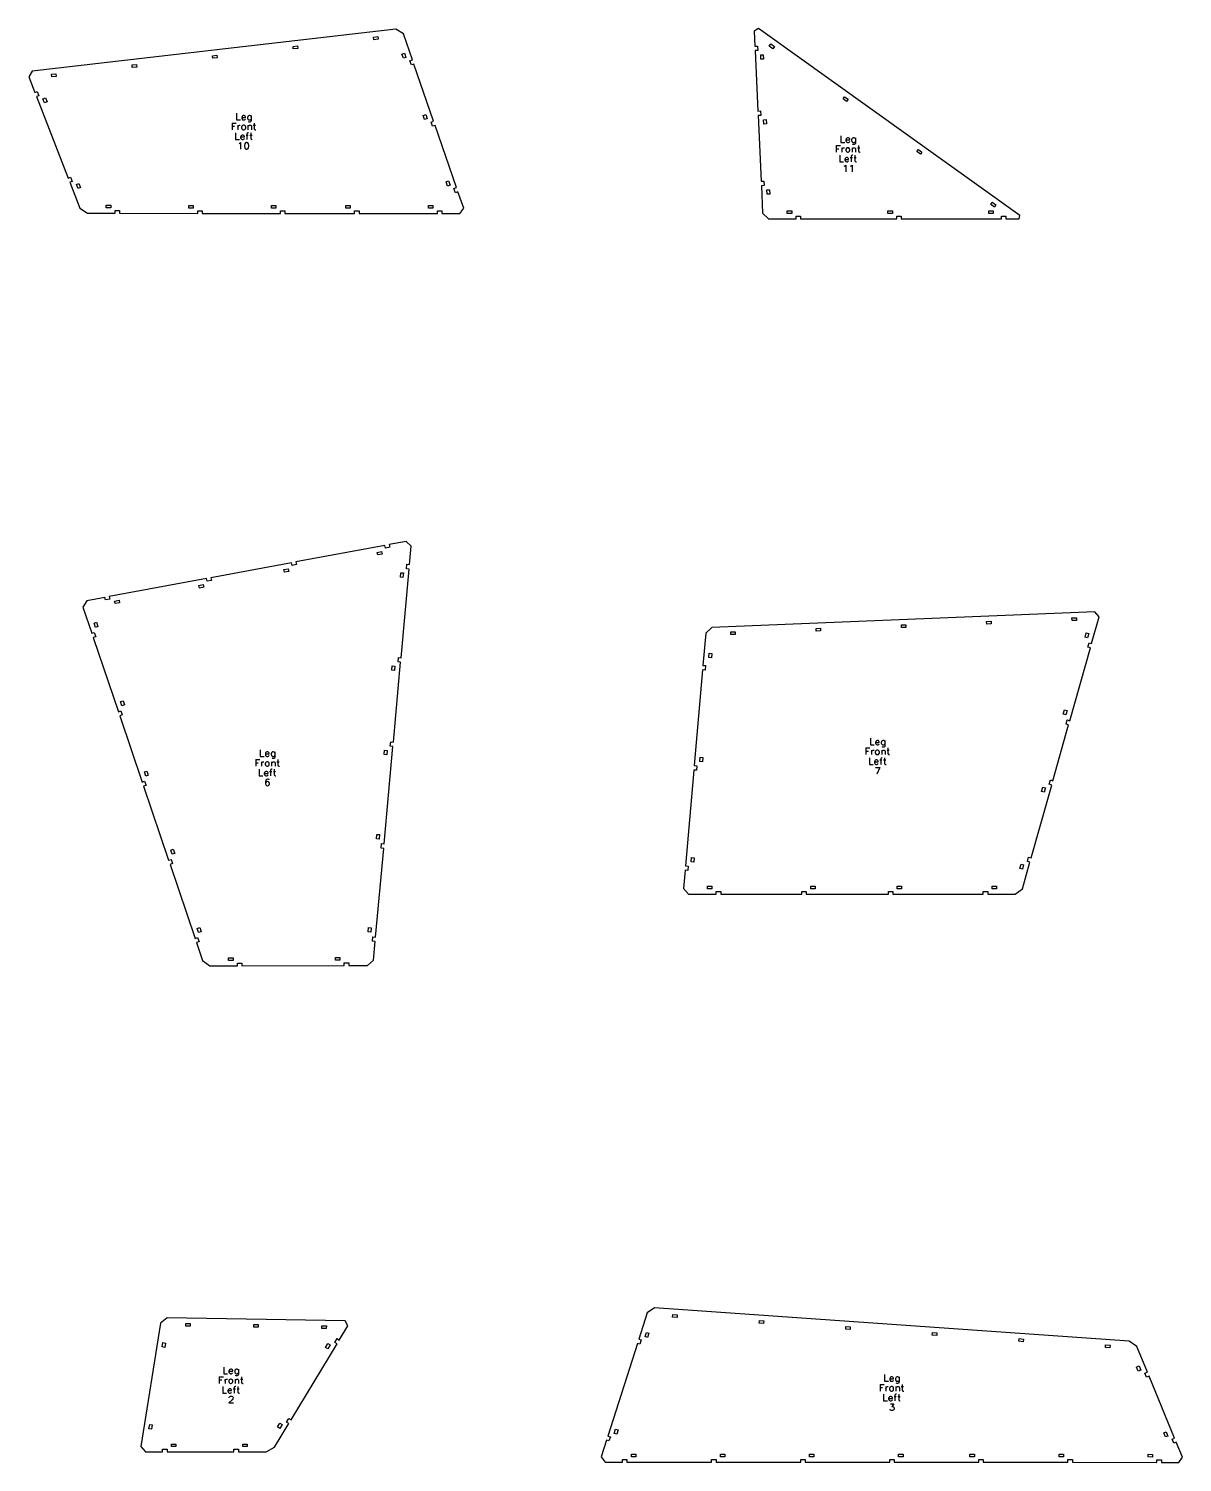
# Model space of a CAD drawing. Header units: metres. Extents: x 97 to 11124, y 152 to 1930.
# Drawn here: x 4511 to 5811, y 269 to 1886 of the extents above; entities that cross this region are included whole.
import ezdxf

# ---------------------------------------------------------------- set-up
doc = ezdxf.new("R2010")
doc.units = ezdxf.units.M
doc.layers.add('leg_front_left_cuts', color=1, linetype='Continuous')
doc.layers.add('leg_front_left_marks', color=2, linetype='Continuous')

msp = doc.modelspace()

# ---------------------------------------------------------------- linework, layer by layer
at = {"layer": 'leg_front_left_cuts'}
for points in [[(4577.2, 1677.5), (4608.4, 1677.5), (4608.4, 1680.5), (4613.4, 1680.5), (4613.4, 1677.5), (4701.5, 1677.4), (4701.5, 1680.4), (4706.5, 1680.4), (4706.5, 1677.4), (4794.6, 1677.3), (4794.6, 1680.3), (4799.6, 1680.3), (4799.6, 1677.3), (4878.3, 1677.2), (4878.3, 1680.2), (4883.3, 1680.2), (4883.3, 1677.2), (4971.6, 1677.1), (4971.6, 1680.1), (4976.6, 1680.1), (4976.6, 1677.1), (4997, 1677.1), (5001.3, 1683.1), (4994.8, 1701.7), (4992, 1700.7), (4990.3, 1705.4), (4993.2, 1706.4), (4969, 1776.6), (4966.1, 1775.6), (4964.5, 1780.3), (4967.3, 1781.3), (4945.1, 1845.7), (4942.3, 1844.8), (4940.6, 1849.5), (4943.5, 1850.5), (4933.3, 1879.9), (4924.9, 1885.2), (4514.9, 1837.8), (4510.9, 1831.2), (4517.7, 1813.7), (4520.5, 1814.8), (4522.4, 1810.1), (4519.6, 1809), (4555.4, 1717.1), (4558.2, 1718.2), (4560.1, 1713.5), (4557.3, 1712.4), (4568.6, 1683.4)], [(4904.6, 1876.8), (4904.9, 1873.8), (4900, 1873.2), (4899.6, 1876.2)], [(5344.9, 1671.2), (5376, 1671.2), (5376, 1674.2), (5381, 1674.2), (5381, 1671.2), (5489.5, 1671.2), (5489.5, 1674.2), (5494.5, 1674.2), (5494.5, 1671.2), (5607.3, 1671.2), (5607.3, 1674.2), (5612.3, 1674.2), (5612.3, 1671.2), (5627.2, 1671.2), (5628.3, 1674.9), (5333.6, 1885.7), (5328.7, 1883), (5329.5, 1865.8), (5332.5, 1866), (5332.7, 1861), (5329.7, 1860.9), (5332.9, 1792.7), (5335.9, 1792.9), (5336.1, 1787.9), (5333.1, 1787.8), (5336.5, 1713.6), (5339.5, 1713.8), (5339.8, 1708.8), (5336.8, 1708.6), (5338.2, 1677.5)], [(4813.8, 1866.3), (4814.2, 1863.3), (4809.2, 1862.8), (4808.9, 1865.7)], [(5351.4, 1865.6), (5349.6, 1863.1), (5345.5, 1866), (5347.3, 1868.5)], [(4632.3, 1845.3), (4632.7, 1842.4), (4627.7, 1841.8), (4627.4, 1844.8)], [(4723.1, 1855.8), (4723.4, 1852.8), (4718.5, 1852.3), (4718.1, 1855.2)], [(4936.2, 1853.2), (4933.3, 1852.3), (4931.7, 1857), (4934.5, 1858)], [(5336, 1856.1), (5338.9, 1856.3), (5339.2, 1851.3), (5336.2, 1851.1)], [(4541.6, 1834.8), (4541.9, 1831.9), (4537, 1831.3), (4536.6, 1834.3)], [(4527, 1806.5), (4529.8, 1807.6), (4531.6, 1803), (4528.8, 1801.9)], [(5434.6, 1806), (5432.9, 1803.6), (5428.8, 1806.5), (5430.5, 1808.9)], [(4960, 1784.1), (4957.2, 1783.1), (4955.6, 1787.8), (4958.4, 1788.8)], [(5339.3, 1783), (5342.3, 1783.2), (5342.6, 1778.2), (5339.6, 1778)], [(5517.8, 1746.5), (5516.1, 1744.1), (5512, 1747), (5513.8, 1749.4)], [(4985.9, 1709.2), (4983, 1708.2), (4981.4, 1712.9), (4984.2, 1713.9)], [(4564.7, 1710), (4567.5, 1711.1), (4569.3, 1706.4), (4566.5, 1705.3)], [(5343, 1703.9), (5346, 1704), (5346.2, 1699.1), (5343.2, 1698.9)], [(4598.4, 1683.5), (4598.4, 1686.5), (4603.4, 1686.5), (4603.4, 1683.5)], [(4691.5, 1683.4), (4691.5, 1686.4), (4696.5, 1686.4), (4696.5, 1683.4)], [(4784.6, 1683.3), (4784.6, 1686.3), (4789.6, 1686.3), (4789.6, 1683.3)], [(4868.3, 1683.2), (4868.3, 1686.2), (4873.3, 1686.2), (4873.3, 1683.2)], [(4961.6, 1683.1), (4961.6, 1686.1), (4966.6, 1686.1), (4966.6, 1683.1)], [(5601.1, 1687), (5599.4, 1684.5), (5595.3, 1687.4), (5597, 1689.9)], [(5366, 1677.2), (5366, 1680.2), (5371, 1680.2), (5371, 1677.2)], [(5479.5, 1677.2), (5479.5, 1680.2), (5484.5, 1680.2), (5484.5, 1677.2)], [(5593, 1677.2), (5593, 1680.2), (5598, 1680.2), (5598, 1677.2)], [(4715.2, 829), (4746.3, 829), (4746.3, 832), (4751.3, 832), (4751.3, 829), (4866.6, 829.1), (4866.6, 832.1), (4871.6, 832.1), (4871.6, 829.1), (4892.7, 829.1), (4899.6, 835.4), (4901.5, 856.3), (4898.5, 856.6), (4899, 861.6), (4902, 861.3), (4911.1, 961.3), (4908.1, 961.6), (4908.5, 966.6), (4911.5, 966.3), (4921.5, 1076.2), (4918.5, 1076.5), (4919, 1081.5), (4922, 1081.2), (4930.2, 1171.3), (4927.2, 1171.6), (4927.6, 1176.6), (4930.6, 1176.3), (4939.7, 1276.3), (4936.7, 1276.6), (4937.2, 1281.6), (4940.2, 1281.3), (4942.1, 1302.1), (4936.4, 1307.3), (4917.4, 1303.8), (4917.9, 1300.8), (4913, 1299.9), (4912.4, 1302.9), (4812.2, 1284.3), (4812.7, 1281.3), (4807.8, 1280.4), (4807.3, 1283.3), (4716.4, 1266.5), (4716.9, 1263.5), (4712, 1262.6), (4711.5, 1265.6), (4601.8, 1245.2), (4602.4, 1242.3), (4597.5, 1241.4), (4596.9, 1244.3), (4576.3, 1240.5), (4572.1, 1233.3), (4582.1, 1203.8), (4584.9, 1204.8), (4586.5, 1200), (4583.7, 1199.1), (4612, 1115.4), (4614.8, 1116.4), (4616.4, 1111.7), (4613.6, 1110.7), (4638.8, 1036.1), (4641.6, 1037.1), (4643.2, 1032.3), (4640.4, 1031.4), (4668.6, 947.9), (4671.4, 948.9), (4673, 944.1), (4670.2, 943.2), (4698.4, 859.7), (4701.3, 860.7), (4702.9, 855.9), (4700, 855), (4706.8, 835)], [(4908.6, 1296), (4909.2, 1293.1), (4904.3, 1292.2), (4903.7, 1295.1)], [(4803.4, 1276.5), (4804, 1273.6), (4799.1, 1272.7), (4798.5, 1275.6)], [(4932.8, 1266.9), (4929.9, 1267.2), (4930.3, 1272.1), (4933.3, 1271.9)], [(4707.7, 1258.8), (4708.2, 1255.8), (4703.3, 1254.9), (4702.7, 1257.8)], [(4612.8, 1241.1), (4613.3, 1238.2), (4608.4, 1237.3), (4607.8, 1240.2)], [(4584.6, 1215.2), (4587.4, 1216.2), (4589, 1211.4), (4586.2, 1210.5)], [(5254.8, 909.6), (5285.9, 909.6), (5285.9, 912.6), (5290.9, 912.6), (5290.9, 909.6), (5382.4, 909.6), (5382.4, 912.6), (5387.4, 912.6), (5387.4, 909.6), (5479.9, 909.6), (5479.9, 912.6), (5484.9, 912.6), (5484.9, 909.6), (5586.9, 909.6), (5586.9, 912.6), (5591.9, 912.6), (5591.9, 909.6), (5623, 909.6), (5631.1, 915.8), (5639.5, 945.7), (5636.6, 946.6), (5638, 951.4), (5640.9, 950.5), (5664, 1032.7), (5661.1, 1033.6), (5662.5, 1038.4), (5665.4, 1037.6), (5683.1, 1100.5), (5680.2, 1101.3), (5681.6, 1106.1), (5684.5, 1105.3), (5707.6, 1187.5), (5704.7, 1188.3), (5706.1, 1193.1), (5709, 1192.3), (5717.4, 1222.3), (5712.8, 1228.2), (5280.8, 1210.4), (5274, 1203.9), (5270.8, 1167.7), (5273.8, 1167.4), (5273.4, 1162.4), (5270.4, 1162.7), (5261, 1054.6), (5264, 1054.4), (5263.6, 1049.4), (5260.6, 1049.6), (5251.2, 941.6), (5254.2, 941.3), (5253.8, 936.3), (5250.8, 936.6), (5249, 916)], [(5499.6, 1213.4), (5499.7, 1210.4), (5494.7, 1210.2), (5494.6, 1213.2)], [(5595.7, 1217.4), (5595.8, 1214.4), (5590.9, 1214.2), (5590.7, 1217.2)], [(5691.9, 1221.3), (5692, 1218.3), (5687, 1218.1), (5686.9, 1221.1)], [(5307.2, 1205.5), (5307.3, 1202.5), (5302.3, 1202.3), (5302.2, 1205.3)], [(5403.4, 1209.5), (5403.5, 1206.5), (5398.5, 1206.3), (5398.4, 1209.3)], [(5704.5, 1198.8), (5701.7, 1199.6), (5703, 1204.4), (5705.9, 1203.6)], [(5278, 1181.5), (5281, 1181.2), (5280.6, 1176.2), (5277.6, 1176.5)], [(4923.3, 1161.9), (4920.3, 1162.2), (4920.8, 1167.1), (4923.7, 1166.9)], [(4614.4, 1126.8), (4617.3, 1127.8), (4618.9, 1123.1), (4616, 1122.1)], [(5680, 1111.8), (5677.1, 1112.6), (5678.5, 1117.4), (5681.4, 1116.6)], [(4914.6, 1066.8), (4911.7, 1067.1), (4912.1, 1072.1), (4915.1, 1071.8)], [(5267.9, 1064.1), (5270.8, 1063.8), (5270.4, 1058.8), (5267.4, 1059.1)], [(4641.3, 1047.5), (4644.1, 1048.5), (4645.7, 1043.7), (4642.9, 1042.8)], [(5655.5, 1024.7), (5652.6, 1025.6), (5654, 1030.4), (5656.9, 1029.6)], [(4906, 971.8), (4903, 972.1), (4903.5, 977.1), (4906.4, 976.8)], [(4671.1, 959.3), (4673.9, 960.3), (4675.5, 955.5), (4672.7, 954.6)], [(5258, 951), (5261, 950.8), (5260.6, 945.8), (5257.6, 946)], [(5631, 937.7), (5628.1, 938.6), (5629.5, 943.4), (5632.4, 942.6)], [(5275.9, 915.6), (5275.9, 918.6), (5280.9, 918.6), (5280.9, 915.6)], [(5392.4, 915.6), (5392.4, 918.6), (5397.4, 918.6), (5397.4, 915.6)], [(5489.9, 915.6), (5489.9, 918.6), (5494.9, 918.6), (5494.9, 915.6)], [(5596.9, 915.6), (5596.9, 918.6), (5601.9, 918.6), (5601.9, 915.6)], [(4700.9, 871.1), (4703.7, 872.1), (4705.4, 867.3), (4702.5, 866.4)], [(4896.4, 866.8), (4893.5, 867.1), (4893.9, 872.1), (4896.9, 871.8)], [(4736.3, 835), (4736.3, 838), (4741.3, 838), (4741.3, 835)], [(4856.6, 835.1), (4856.6, 838.1), (4861.6, 838.1), (4861.6, 835.1)], [(5160.7, 269.2), (5180.3, 269.2), (5180.3, 272.2), (5185.3, 272.2), (5185.3, 269.2), (5280.7, 269.2), (5280.7, 272.2), (5285.7, 272.1), (5285.7, 269.1), (5381.1, 269.1), (5381.1, 272.1), (5386.1, 272.1), (5386.1, 269.1), (5481.5, 269.1), (5481.5, 272.1), (5486.5, 272.1), (5486.5, 269.1), (5581.9, 269), (5581.9, 272), (5586.9, 272), (5586.9, 269), (5682.3, 269), (5682.3, 272), (5687.3, 272), (5687.3, 269), (5782.7, 268.9), (5782.7, 271.9), (5787.7, 271.9), (5787.7, 268.9), (5807.3, 268.9), (5811.3, 274.8), (5804.3, 291.6), (5801.6, 290.5), (5799.7, 295.1), (5802.4, 296.3), (5773.8, 366), (5771, 364.8), (5769.1, 369.5), (5771.9, 370.6), (5760, 399.4), (5751.3, 405.7), (5216.2, 443.1), (5208, 437.5), (5198.5, 407.8), (5201.3, 406.9), (5199.8, 402.1), (5197, 403), (5163.7, 298.6), (5166.6, 297.7), (5165, 293), (5162.2, 293.9), (5156.2, 275.3)], [(4642.5, 280.6), (4661.9, 280.6), (4661.9, 283.6), (4666.9, 283.6), (4666.9, 280.6), (4742.3, 280.6), (4742.3, 283.6), (4747.3, 283.6), (4747.3, 280.6), (4778.5, 280.6), (4788.1, 286), (4804.2, 312.7), (4801.6, 314.3), (4804.2, 318.5), (4806.8, 317), (4858.5, 402.5), (4855.9, 404.1), (4858.5, 408.4), (4861, 406.8), (4870.8, 422.9), (4867.7, 428.5), (4667, 432), (4659.6, 425.8), (4637.2, 286.9)], [(4693, 425.5), (4693, 422.5), (4688, 422.6), (4688, 425.6)], [(4769.7, 424.2), (4769.7, 421.2), (4764.7, 421.3), (4764.7, 424.3)], [(4846.5, 422.8), (4846.4, 419.8), (4841.4, 419.9), (4841.5, 422.9)], [(5241.9, 435.3), (5241.7, 432.3), (5236.7, 432.6), (5236.9, 435.6)], [(5339.5, 428.5), (5339.2, 425.5), (5334.3, 425.8), (5334.5, 428.8)], [(5437, 421.7), (5436.8, 418.7), (5431.8, 419), (5432, 422)], [(5207.2, 415.5), (5210.1, 414.6), (5208.6, 409.8), (5205.7, 410.7)], [(5534.6, 414.8), (5534.4, 411.9), (5529.4, 412.2), (5529.6, 415.2)], [(5632.2, 408), (5632, 405), (5627, 405.4), (5627.2, 408.4)], [(4662.2, 404), (4665.1, 403.5), (4664.3, 398.6), (4661.4, 399.1)], [(4848.2, 397.1), (4845.6, 398.6), (4848.2, 402.9), (4850.7, 401.4)], [(5729.8, 401.2), (5729.5, 398.2), (5724.6, 398.6), (5724.8, 401.6)], [(5764.4, 373), (5761.6, 371.8), (5759.7, 376.4), (5762.5, 377.6)], [(4647.3, 311.7), (4650.2, 311.2), (4649.4, 306.3), (4646.5, 306.8)], [(4793.9, 307.2), (4791.3, 308.8), (4793.9, 313.1), (4796.5, 311.5)], [(5172.4, 306.3), (5175.3, 305.4), (5173.8, 300.7), (5170.9, 301.6)], [(5795, 298.6), (5792.2, 297.5), (5790.3, 302.1), (5793.1, 303.2)], [(4671.9, 286.6), (4671.9, 289.6), (4676.9, 289.6), (4676.9, 286.6)], [(4752.3, 286.6), (4752.3, 289.6), (4757.3, 289.6), (4757.3, 286.6)], [(5190.3, 275.2), (5190.3, 278.2), (5195.3, 278.2), (5195.3, 275.2)], [(5290.7, 275.1), (5290.7, 278.1), (5295.7, 278.1), (5295.7, 275.1)], [(5391.1, 275.1), (5391.1, 278.1), (5396.1, 278.1), (5396.1, 275.1)], [(5491.5, 275.1), (5491.5, 278.1), (5496.5, 278.1), (5496.5, 275.1)], [(5571.9, 275), (5571.9, 278), (5576.9, 278), (5576.9, 275)], [(5672.3, 275), (5672.3, 278), (5677.3, 278), (5677.3, 275)], [(5772.7, 275), (5772.7, 278), (5777.7, 277.9), (5777.7, 274.9)]]:
    msp.add_lwpolyline(points, close=True, dxfattribs=at)
at = {"layer": 'leg_front_left_marks'}
for p, q in [((4740.2, 1779.2), (4740.2, 1771.7)), ((4740.2, 1779.2), (4744.8, 1779.2)), ((4745.3, 1790.2), (4745.3, 1782.7)), ((4745.3, 1782.7), (4749.6, 1782.7)), ((4751.4, 1786.6), (4751, 1785.5)), ((4751, 1785.5), (4755.3, 1785.5)), ((4751, 1785.5), (4751, 1784.8)), ((4751, 1784.8), (4751.4, 1783.7)), ((4752.1, 1787.3), (4751.4, 1786.6)), ((4751.4, 1783.7), (4752.1, 1783)), ((4752.8, 1787.7), (4752.1, 1787.3)), ((4752.1, 1783), (4752.8, 1782.7)), ((4753.9, 1787.7), (4752.8, 1787.7)), ((4752.8, 1782.7), (4753.9, 1782.7)), ((4754.6, 1787.3), (4753.9, 1787.7)), ((4753.9, 1782.7), (4754.6, 1783)), ((4755, 1786.9), (4754.6, 1787.3)), ((4754.6, 1783), (4755.3, 1783.7)), ((4755.3, 1786.2), (4755, 1786.9)), ((4755.3, 1785.5), (4755.3, 1786.2)), ((4757.8, 1786.6), (4757.5, 1785.5)), ((4757.5, 1785.5), (4757.5, 1784.8)), ((4757.5, 1784.8), (4757.8, 1783.7)), ((4758.5, 1787.3), (4757.8, 1786.6)), ((4757.8, 1783.7), (4758.5, 1783)), ((4759.3, 1787.7), (4758.5, 1787.3)), ((4758.5, 1783), (4759.3, 1782.7)), ((4759.3, 1780.2), (4758.5, 1780.5)), ((4760.3, 1787.7), (4759.3, 1787.7)), ((4759.3, 1782.7), (4760.3, 1782.7)), ((4760.3, 1780.2), (4759.3, 1780.2)), ((4761, 1787.3), (4760.3, 1787.7)), ((4760.3, 1782.7), (4761, 1783)), ((4761, 1780.5), (4760.3, 1780.2)), ((4761.8, 1786.6), (4761, 1787.3)), ((4761, 1783), (4761.8, 1783.7)), ((4761.4, 1780.9), (4761, 1780.5)), ((4761.8, 1781.9), (4761.4, 1780.9)), ((4761.8, 1787.7), (4761.8, 1781.9)), ((4765.2, 1779.2), (4765.2, 1773.1)), ((4740.2, 1775.6), (4743, 1775.6)), ((4744.1, 1768.2), (4744.1, 1760.7)), ((4746.6, 1776.7), (4746.6, 1771.7)), ((4746.6, 1774.5), (4746.9, 1775.6)), ((4746.9, 1775.6), (4747.7, 1776.3)), ((4747.7, 1776.3), (4748.4, 1776.7)), ((4748.4, 1776.7), (4749.4, 1776.7)), ((4750.2, 1764.6), (4749.8, 1763.5)), ((4749.8, 1763.5), (4754.1, 1763.5)), ((4749.8, 1763.5), (4749.8, 1762.8)), ((4749.8, 1762.8), (4750.2, 1761.7)), ((4750.9, 1765.3), (4750.2, 1764.6)), ((4751.2, 1775.6), (4750.9, 1774.5)), ((4750.9, 1774.5), (4750.9, 1773.8)), ((4750.9, 1773.8), (4751.2, 1772.7)), ((4751.6, 1765.7), (4750.9, 1765.3)), ((4751.9, 1776.3), (4751.2, 1775.6)), ((4751.2, 1772.7), (4751.9, 1772)), ((4752.7, 1765.7), (4751.6, 1765.7)), ((4752.7, 1776.7), (4751.9, 1776.3)), ((4751.9, 1772), (4752.7, 1771.7)), ((4753.7, 1776.7), (4752.7, 1776.7)), ((4752.7, 1771.7), (4753.7, 1771.7)), ((4753.4, 1765.3), (4752.7, 1765.7)), ((4753.7, 1764.9), (4753.4, 1765.3)), ((4754.4, 1776.3), (4753.7, 1776.7)), ((4753.7, 1771.7), (4754.4, 1772)), ((4754.1, 1764.2), (4753.7, 1764.9)), ((4754.1, 1763.5), (4754.1, 1764.2)), ((4755.2, 1775.6), (4754.4, 1776.3)), ((4754.4, 1772), (4755.2, 1772.7)), ((4755.5, 1774.5), (4755.2, 1775.6)), ((4755.2, 1772.7), (4755.5, 1773.8)), ((4755.5, 1773.8), (4755.5, 1774.5)), ((4755.9, 1765.7), (4758.4, 1765.7)), ((4757.3, 1767.8), (4756.9, 1766.7)), ((4756.9, 1766.7), (4756.9, 1760.7)), ((4758, 1768.2), (4757.3, 1767.8)), ((4758, 1776.7), (4758, 1771.7)), ((4758, 1775.2), (4759.1, 1776.3)), ((4758.7, 1768.2), (4758, 1768.2)), ((4759.1, 1776.3), (4759.8, 1776.7)), ((4759.8, 1776.7), (4760.9, 1776.7)), ((4760.2, 1765.7), (4762.7, 1765.7)), ((4760.9, 1776.7), (4761.6, 1776.3)), ((4761.2, 1768.2), (4761.2, 1762.1)), ((4761.6, 1776.3), (4761.9, 1775.2)), ((4761.9, 1775.2), (4761.9, 1771.7)), ((4764.1, 1776.7), (4766.6, 1776.7)), ((4765.2, 1773.1), (4765.5, 1772)), ((4765.5, 1772), (4766.2, 1771.7)), ((4766.2, 1771.7), (4766.9, 1771.7)), ((5426.4, 1764.9), (5426.4, 1757.4)), ((5433.9, 1762.4), (5433.2, 1762.1)), ((5435, 1762.4), (5433.9, 1762.4)), ((5435.7, 1762.1), (5435, 1762.4)), ((5440.3, 1762.4), (5439.6, 1762.1)), ((5441.4, 1762.4), (5440.3, 1762.4)), ((5442.1, 1762.1), (5441.4, 1762.4)), ((5442.8, 1762.4), (5442.8, 1756.7)), ((4744.1, 1760.7), (4748.4, 1760.7)), ((4748, 1755.7), (4748.7, 1756.1)), ((4748.7, 1756.1), (4749.8, 1757.2)), ((4749.8, 1757.2), (4749.8, 1749.7)), ((4750.2, 1761.7), (4750.9, 1761)), ((4750.9, 1761), (4751.6, 1760.7)), ((4751.6, 1760.7), (4752.7, 1760.7)), ((4752.7, 1760.7), (4753.4, 1761)), ((4753.4, 1761), (4754.1, 1761.7)), ((4754.4, 1755.7), (4754.1, 1753.9)), ((4754.1, 1753.9), (4754.1, 1752.9)), ((4754.1, 1752.9), (4754.4, 1751.1)), ((4755.2, 1756.8), (4754.4, 1755.7)), ((4754.4, 1751.1), (4755.2, 1750)), ((4756.2, 1757.2), (4755.2, 1756.8)), ((4755.2, 1750), (4756.2, 1749.7)), ((4756.9, 1757.2), (4756.2, 1757.2)), ((4756.2, 1749.7), (4756.9, 1749.7)), ((4758, 1756.8), (4756.9, 1757.2)), ((4756.9, 1749.7), (4758, 1750)), ((4758.7, 1755.7), (4758, 1756.8)), ((4758, 1750), (4758.7, 1751.1)), ((4759.1, 1753.9), (4758.7, 1755.7)), ((4758.7, 1751.1), (4759.1, 1752.9)), ((4759.1, 1752.9), (4759.1, 1753.9)), ((4761.2, 1762.1), (4761.6, 1761)), ((4761.6, 1761), (4762.3, 1760.7)), ((4762.3, 1760.7), (4763, 1760.7)), ((5421.2, 1753.9), (5421.2, 1746.4)), ((5421.2, 1753.9), (5425.9, 1753.9)), ((5421.2, 1750.3), (5424.1, 1750.3)), ((5426.4, 1757.4), (5430.7, 1757.4)), ((5427.6, 1751.4), (5427.6, 1746.4)), ((5427.6, 1749.3), (5428, 1750.3)), ((5428, 1750.3), (5428.7, 1751.1)), ((5428.7, 1751.1), (5429.4, 1751.4)), ((5429.4, 1751.4), (5430.5, 1751.4)), ((5432.3, 1750.3), (5431.9, 1749.3)), ((5431.9, 1749.3), (5431.9, 1748.6)), ((5431.9, 1748.6), (5432.3, 1747.5)), ((5432.5, 1761.3), (5432.1, 1760.3)), ((5432.1, 1760.3), (5436.4, 1760.3)), ((5432.1, 1760.3), (5432.1, 1759.6)), ((5432.1, 1759.6), (5432.5, 1758.5)), ((5433, 1751.1), (5432.3, 1750.3)), ((5432.3, 1747.5), (5433, 1746.8)), ((5433.2, 1762.1), (5432.5, 1761.3)), ((5432.5, 1758.5), (5433.2, 1757.8)), ((5433.7, 1751.4), (5433, 1751.1)), ((5433, 1746.8), (5433.7, 1746.4)), ((5433.2, 1757.8), (5433.9, 1757.4)), ((5434.8, 1751.4), (5433.7, 1751.4)), ((5433.7, 1746.4), (5434.8, 1746.4)), ((5433.9, 1757.4), (5435, 1757.4)), ((5435.5, 1751.1), (5434.8, 1751.4)), ((5434.8, 1746.4), (5435.5, 1746.8)), ((5435, 1757.4), (5435.7, 1757.8)), ((5436.2, 1750.3), (5435.5, 1751.1)), ((5435.5, 1746.8), (5436.2, 1747.5)), ((5436, 1761.7), (5435.7, 1762.1)), ((5435.7, 1757.8), (5436.4, 1758.5)), ((5436.4, 1761), (5436, 1761.7)), ((5436.6, 1749.3), (5436.2, 1750.3)), ((5436.2, 1747.5), (5436.6, 1748.6)), ((5436.4, 1760.3), (5436.4, 1761)), ((5436.6, 1748.6), (5436.6, 1749.3)), ((5438.9, 1761.3), (5438.5, 1760.3)), ((5438.5, 1760.3), (5438.5, 1759.6)), ((5438.5, 1759.6), (5438.9, 1758.5)), ((5439.6, 1762.1), (5438.9, 1761.3)), ((5438.9, 1758.5), (5439.6, 1757.8)), ((5439.1, 1751.4), (5439.1, 1746.4)), ((5439.1, 1750), (5440.1, 1751.1)), ((5439.6, 1757.8), (5440.3, 1757.4)), ((5440.3, 1754.9), (5439.6, 1755.3)), ((5440.1, 1751.1), (5440.9, 1751.4)), ((5440.3, 1757.4), (5441.4, 1757.4)), ((5441.4, 1754.9), (5440.3, 1754.9)), ((5440.9, 1751.4), (5441.9, 1751.4)), ((5441.4, 1757.4), (5442.1, 1757.8)), ((5442.1, 1755.3), (5441.4, 1754.9)), ((5441.9, 1751.4), (5442.6, 1751.1)), ((5442.8, 1761.3), (5442.1, 1762.1)), ((5442.1, 1757.8), (5442.8, 1758.5)), ((5442.5, 1755.6), (5442.1, 1755.3)), ((5442.8, 1756.7), (5442.5, 1755.6)), ((5442.6, 1751.1), (5443, 1750)), ((5443, 1750), (5443, 1746.4)), ((5445.1, 1751.4), (5447.6, 1751.4)), ((5446.2, 1753.9), (5446.2, 1747.8)), ((5446.2, 1747.8), (5446.6, 1746.8)), ((5446.6, 1746.8), (5447.3, 1746.4)), ((5447.3, 1746.4), (5448, 1746.4)), ((5425.1, 1742.9), (5425.1, 1735.4)), ((5425.1, 1735.4), (5429.4, 1735.4)), ((5430.1, 1730.5), (5430.9, 1730.8)), ((5431.2, 1739.3), (5430.9, 1738.3)), ((5430.9, 1738.3), (5435.1, 1738.3)), ((5430.9, 1738.3), (5430.9, 1737.6)), ((5430.9, 1737.6), (5431.2, 1736.5)), ((5430.9, 1730.8), (5431.9, 1731.9)), ((5431.9, 1740.1), (5431.2, 1739.3)), ((5431.2, 1736.5), (5431.9, 1735.8)), ((5432.6, 1740.4), (5431.9, 1740.1)), ((5431.9, 1735.8), (5432.6, 1735.4)), ((5431.9, 1731.9), (5431.9, 1724.4)), ((5433.7, 1740.4), (5432.6, 1740.4)), ((5432.6, 1735.4), (5433.7, 1735.4)), ((5434.4, 1740.1), (5433.7, 1740.4)), ((5433.7, 1735.4), (5434.4, 1735.8)), ((5434.8, 1739.7), (5434.4, 1740.1)), ((5434.4, 1735.8), (5435.1, 1736.5)), ((5435.1, 1739), (5434.8, 1739.7)), ((5435.1, 1738.3), (5435.1, 1739)), ((5436.9, 1740.4), (5439.4, 1740.4)), ((5437.3, 1730.5), (5438, 1730.8)), ((5438.4, 1742.6), (5438, 1741.5)), ((5438, 1741.5), (5438, 1735.4)), ((5438, 1730.8), (5439.1, 1731.9)), ((5439.1, 1742.9), (5438.4, 1742.6)), ((5439.8, 1742.9), (5439.1, 1742.9)), ((5439.1, 1731.9), (5439.1, 1724.4)), ((5441.2, 1740.4), (5443.7, 1740.4)), ((5442.3, 1742.9), (5442.3, 1736.8)), ((5442.3, 1736.8), (5442.6, 1735.8)), ((5442.6, 1735.8), (5443.4, 1735.4)), ((5443.4, 1735.4), (5444.1, 1735.4)), ((5459.7, 1085.5), (5459.7, 1078)), ((4772, 1072.5), (4772, 1065)), ((4778, 1068.9), (4777.7, 1067.8)), ((4777.7, 1067.8), (4782, 1067.8)), ((4777.7, 1067.8), (4777.7, 1067.1)), ((4777.7, 1067.1), (4778, 1066.1)), ((4778.7, 1069.6), (4778, 1068.9)), ((4779.5, 1070), (4778.7, 1069.6)), ((4780.5, 1070), (4779.5, 1070)), ((4781.2, 1069.6), (4780.5, 1070)), ((4781.6, 1069.3), (4781.2, 1069.6)), ((4782, 1068.6), (4781.6, 1069.3)), ((4782, 1067.8), (4782, 1068.6)), ((4784.5, 1068.9), (4784.1, 1067.8)), ((4784.1, 1067.8), (4784.1, 1067.1)), ((4784.1, 1067.1), (4784.5, 1066.1)), ((4785.2, 1069.6), (4784.5, 1068.9)), ((4785.9, 1070), (4785.2, 1069.6)), ((4787, 1070), (4785.9, 1070)), ((4787.7, 1069.6), (4787, 1070)), ((4788.4, 1068.9), (4787.7, 1069.6)), ((4788.4, 1070), (4788.4, 1064.3)), ((5454.5, 1074.5), (5454.5, 1067)), ((5454.5, 1074.5), (5459.2, 1074.5)), ((5454.5, 1070.9), (5457.4, 1070.9)), ((5459.7, 1078), (5464, 1078)), ((5461, 1072), (5461, 1067)), ((5461, 1069.8), (5461.3, 1070.9)), ((5461.3, 1070.9), (5462, 1071.6)), ((5462, 1071.6), (5462.7, 1072)), ((5462.7, 1072), (5463.8, 1072)), ((5465.6, 1070.9), (5465.2, 1069.8)), ((5465.2, 1069.8), (5465.2, 1069.1)), ((5465.2, 1069.1), (5465.6, 1068.1)), ((5465.8, 1081.9), (5465.4, 1080.8)), ((5465.4, 1080.8), (5469.7, 1080.8)), ((5465.4, 1080.8), (5465.4, 1080.1)), ((5465.4, 1080.1), (5465.8, 1079.1)), ((5466.3, 1071.6), (5465.6, 1070.9)), ((5465.6, 1068.1), (5466.3, 1067.3)), ((5466.5, 1082.6), (5465.8, 1081.9)), ((5465.8, 1079.1), (5466.5, 1078.3)), ((5467, 1072), (5466.3, 1071.6)), ((5466.3, 1067.3), (5467, 1067)), ((5467.2, 1083), (5466.5, 1082.6)), ((5466.5, 1078.3), (5467.2, 1078)), ((5468.1, 1072), (5467, 1072)), ((5468.3, 1083), (5467.2, 1083)), ((5467.2, 1078), (5468.3, 1078)), ((5468.8, 1071.6), (5468.1, 1072)), ((5468.1, 1067), (5468.8, 1067.3)), ((5469, 1082.6), (5468.3, 1083)), ((5468.3, 1078), (5469, 1078.3)), ((5469.5, 1070.9), (5468.8, 1071.6)), ((5468.8, 1067.3), (5469.5, 1068.1)), ((5469.3, 1082.3), (5469, 1082.6)), ((5469, 1078.3), (5469.7, 1079.1)), ((5469.7, 1081.6), (5469.3, 1082.3)), ((5469.9, 1069.8), (5469.5, 1070.9)), ((5469.5, 1068.1), (5469.9, 1069.1)), ((5469.7, 1080.8), (5469.7, 1081.6)), ((5469.9, 1069.1), (5469.9, 1069.8)), ((5472.2, 1081.9), (5471.8, 1080.8)), ((5471.8, 1080.8), (5471.8, 1080.1)), ((5471.8, 1080.1), (5472.2, 1079.1)), ((5472.9, 1082.6), (5472.2, 1081.9)), ((5472.2, 1079.1), (5472.9, 1078.3)), ((5472.4, 1072), (5472.4, 1067)), ((5472.4, 1070.6), (5473.5, 1071.6)), ((5473.6, 1083), (5472.9, 1082.6)), ((5472.9, 1078.3), (5473.6, 1078)), ((5473.6, 1075.5), (5472.9, 1075.8)), ((5473.5, 1071.6), (5474.2, 1072)), ((5474.7, 1083), (5473.6, 1083)), ((5473.6, 1078), (5474.7, 1078)), ((5474.7, 1075.5), (5473.6, 1075.5)), ((5474.2, 1072), (5475.2, 1072)), ((5475.4, 1082.6), (5474.7, 1083)), ((5474.7, 1078), (5475.4, 1078.3)), ((5475.4, 1075.8), (5474.7, 1075.5)), ((5475.2, 1072), (5476, 1071.6)), ((5476.1, 1081.9), (5475.4, 1082.6)), ((5475.4, 1078.3), (5476.1, 1079.1)), ((5475.8, 1076.2), (5475.4, 1075.8)), ((5476.1, 1077.3), (5475.8, 1076.2)), ((5476, 1071.6), (5476.3, 1070.6)), ((5476.1, 1083), (5476.1, 1077.3)), ((5476.3, 1070.6), (5476.3, 1067)), ((5478.5, 1072), (5481, 1072)), ((5479.5, 1074.5), (5479.5, 1068.4)), ((5479.5, 1068.4), (5479.9, 1067.3)), ((5479.9, 1067.3), (5480.6, 1067)), ((4766.8, 1061.5), (4766.8, 1054)), ((4766.8, 1061.5), (4771.4, 1061.5)), ((4766.8, 1057.9), (4769.6, 1057.9)), ((4772, 1065), (4776.2, 1065)), ((4773.2, 1059), (4773.2, 1054)), ((4773.2, 1056.8), (4773.6, 1057.9)), ((4773.6, 1057.9), (4774.3, 1058.6)), ((4774.3, 1058.6), (4775, 1059)), ((4775, 1059), (4776.1, 1059)), ((4777.8, 1057.9), (4777.5, 1056.8)), ((4777.5, 1056.8), (4777.5, 1056.1)), ((4777.5, 1056.1), (4777.8, 1055.1)), ((4778.6, 1058.6), (4777.8, 1057.9)), ((4777.8, 1055.1), (4778.6, 1054.3)), ((4778, 1066.1), (4778.7, 1065.3)), ((4779.3, 1059), (4778.6, 1058.6)), ((4778.6, 1054.3), (4779.3, 1054)), ((4778.7, 1065.3), (4779.5, 1065)), ((4780.3, 1059), (4779.3, 1059)), ((4779.3, 1054), (4780.3, 1054)), ((4779.5, 1065), (4780.5, 1065)), ((4781.1, 1058.6), (4780.3, 1059)), ((4780.3, 1054), (4781.1, 1054.3)), ((4780.5, 1065), (4781.2, 1065.3)), ((4781.8, 1057.9), (4781.1, 1058.6)), ((4781.1, 1054.3), (4781.8, 1055.1)), ((4781.2, 1065.3), (4782, 1066.1)), ((4782.1, 1056.8), (4781.8, 1057.9)), ((4781.8, 1055.1), (4782.1, 1056.1)), ((4782.1, 1056.1), (4782.1, 1056.8)), ((4784.5, 1066.1), (4785.2, 1065.3)), ((4784.6, 1059), (4784.6, 1054)), ((4784.6, 1057.6), (4785.7, 1058.6)), ((4785.2, 1065.3), (4785.9, 1065)), ((4785.9, 1062.5), (4785.2, 1062.8)), ((4785.7, 1058.6), (4786.4, 1059)), ((4785.9, 1065), (4787, 1065)), ((4787, 1062.5), (4785.9, 1062.5)), ((4786.4, 1059), (4787.5, 1059)), ((4787, 1065), (4787.7, 1065.3)), ((4787.7, 1062.8), (4787, 1062.5)), ((4787.5, 1059), (4788.2, 1058.6)), ((4787.7, 1065.3), (4788.4, 1066.1)), ((4788, 1063.2), (4787.7, 1062.8)), ((4788.4, 1064.3), (4788, 1063.2)), ((4788.2, 1058.6), (4788.6, 1057.6)), ((4788.6, 1057.6), (4788.6, 1054)), ((4790.7, 1059), (4793.2, 1059)), ((4791.8, 1061.5), (4791.8, 1055.4)), ((4791.8, 1055.4), (4792.1, 1054.3)), ((4792.1, 1054.3), (4792.8, 1054)), ((4792.8, 1054), (4793.6, 1054)), ((5458.5, 1063.5), (5458.5, 1056)), ((5458.5, 1056), (5462.7, 1056)), ((5464.5, 1059.9), (5464.2, 1058.8)), ((5464.2, 1058.8), (5468.5, 1058.8)), ((5464.2, 1058.8), (5464.2, 1058.1)), ((5464.2, 1058.1), (5464.5, 1057.1)), ((5465.2, 1060.6), (5464.5, 1059.9)), ((5464.5, 1057.1), (5465.2, 1056.3)), ((5466, 1061), (5465.2, 1060.6)), ((5465.2, 1056.3), (5466, 1056)), ((5465.4, 1052.5), (5470.4, 1052.5)), ((5467, 1061), (5466, 1061)), ((5466, 1056), (5467, 1056)), ((5470.4, 1052.5), (5466.8, 1045)), ((5467, 1067), (5468.1, 1067)), ((5467.7, 1060.6), (5467, 1061)), ((5467, 1056), (5467.7, 1056.3)), ((5468.1, 1060.3), (5467.7, 1060.6)), ((5467.7, 1056.3), (5468.5, 1057.1)), ((5468.5, 1059.6), (5468.1, 1060.3)), ((5468.5, 1058.8), (5468.5, 1059.6)), ((5470.2, 1061), (5472.7, 1061)), ((5471.7, 1063.1), (5471.3, 1062.1)), ((5471.3, 1062.1), (5471.3, 1056)), ((5472.4, 1063.5), (5471.7, 1063.1)), ((5473.1, 1063.5), (5472.4, 1063.5)), ((5474.5, 1061), (5477, 1061)), ((5475.6, 1063.5), (5475.6, 1057.4)), ((5475.6, 1057.4), (5476, 1056.3)), ((5476, 1056.3), (5476.7, 1056)), ((5476.7, 1056), (5477.4, 1056)), ((5480.6, 1067), (5481.3, 1067)), ((4770.7, 1050.5), (4770.7, 1043)), ((4770.7, 1043), (4775, 1043)), ((4776.8, 1046.9), (4776.4, 1045.8)), ((4776.4, 1045.8), (4780.7, 1045.8)), ((4776.4, 1045.8), (4776.4, 1045.1)), ((4776.4, 1045.1), (4776.8, 1044.1)), ((4777.5, 1047.6), (4776.8, 1046.9)), ((4776.8, 1044.1), (4777.5, 1043.3)), ((4778.2, 1048), (4777.5, 1047.6)), ((4777.5, 1043.3), (4778.2, 1043)), ((4778.2, 1038.1), (4777.8, 1036.3)), ((4777.8, 1036.3), (4777.8, 1034.5)), ((4778.2, 1035.6), (4777.8, 1034.5)), ((4779.3, 1048), (4778.2, 1048)), ((4778.2, 1043), (4779.3, 1043)), ((4778.9, 1039.1), (4778.2, 1038.1)), ((4778.9, 1036.3), (4778.2, 1035.6)), ((4780, 1039.5), (4778.9, 1039.1)), ((4780, 1036.6), (4778.9, 1036.3)), ((4780, 1047.6), (4779.3, 1048)), ((4779.3, 1043), (4780, 1043.3)), ((4780.3, 1047.3), (4780, 1047.6)), ((4780, 1043.3), (4780.7, 1044.1)), ((4780.7, 1039.5), (4780, 1039.5)), ((4780.3, 1036.6), (4780, 1036.6)), ((4780.7, 1046.6), (4780.3, 1047.3)), ((4781.4, 1036.3), (4780.3, 1036.6)), ((4780.7, 1045.8), (4780.7, 1046.6)), ((4781.8, 1039.1), (4780.7, 1039.5)), ((4782.1, 1035.6), (4781.4, 1036.3)), ((4782.1, 1038.4), (4781.8, 1039.1)), ((4782.5, 1034.5), (4782.1, 1035.6)), ((4782.5, 1048), (4785, 1048)), ((4783.9, 1050.1), (4783.6, 1049.1)), ((4783.6, 1049.1), (4783.6, 1043)), ((4784.6, 1050.5), (4783.9, 1050.1)), ((4785.3, 1050.5), (4784.6, 1050.5)), ((4786.8, 1048), (4789.3, 1048)), ((4787.8, 1050.5), (4787.8, 1044.4)), ((4787.8, 1044.4), (4788.2, 1043.3)), ((4788.2, 1043.3), (4788.9, 1043)), ((4788.9, 1043), (4789.6, 1043)), ((4777.8, 1034.5), (4778.2, 1033.1)), ((4778.2, 1033.1), (4778.9, 1032.3)), ((4778.9, 1032.3), (4780, 1032)), ((4780, 1032), (4780.3, 1032)), ((4780.3, 1032), (4781.4, 1032.3)), ((4781.4, 1032.3), (4782.1, 1033.1)), ((4782.1, 1033.1), (4782.5, 1034.1)), ((4782.5, 1034.1), (4782.5, 1034.5)), ((4730.9, 376.4), (4730.9, 368.9)), ((4737, 372.8), (4736.7, 371.8)), ((4737.7, 373.5), (4737, 372.8)), ((4738.4, 373.9), (4737.7, 373.5)), ((4739.5, 373.9), (4738.4, 373.9)), ((4740.2, 373.5), (4739.5, 373.9)), ((4740.6, 373.2), (4740.2, 373.5)), ((4740.9, 372.5), (4740.6, 373.2)), ((4740.9, 371.8), (4740.9, 372.5)), ((4743.4, 372.8), (4743.1, 371.8)), ((4744.2, 373.5), (4743.4, 372.8)), ((4744.9, 373.9), (4744.2, 373.5)), ((4745.9, 373.9), (4744.9, 373.9)), ((4746.7, 373.5), (4745.9, 373.9)), ((4747.4, 372.8), (4746.7, 373.5)), ((4747.4, 373.9), (4747.4, 368.2)), ((4725.8, 365.4), (4725.8, 357.9)), ((4725.8, 365.4), (4730.4, 365.4)), ((4725.8, 361.8), (4728.6, 361.8)), ((4730.9, 368.9), (4735.2, 368.9)), ((4732.2, 362.9), (4732.2, 357.9)), ((4732.2, 360.8), (4732.5, 361.8)), ((4732.5, 361.8), (4733.3, 362.5)), ((4733.3, 362.5), (4734, 362.9)), ((4734, 362.9), (4735, 362.9)), ((4736.8, 361.8), (4736.5, 360.8)), ((4736.5, 360.8), (4736.5, 360)), ((4736.5, 360), (4736.8, 359)), ((4736.7, 371.8), (4740.9, 371.8)), ((4736.7, 371.8), (4736.7, 371)), ((4736.7, 371), (4737, 370)), ((4737.5, 362.5), (4736.8, 361.8)), ((4736.8, 359), (4737.5, 358.3)), ((4737, 370), (4737.7, 369.3)), ((4738.3, 362.9), (4737.5, 362.5)), ((4737.5, 358.3), (4738.3, 357.9)), ((4737.7, 369.3), (4738.4, 368.9)), ((4739.3, 362.9), (4738.3, 362.9)), ((4738.3, 357.9), (4739.3, 357.9)), ((4738.4, 368.9), (4739.5, 368.9)), ((4740, 362.5), (4739.3, 362.9)), ((4739.3, 357.9), (4740, 358.3)), ((4739.5, 368.9), (4740.2, 369.3)), ((4740.8, 361.8), (4740, 362.5)), ((4740, 358.3), (4740.8, 359)), ((4740.2, 369.3), (4740.9, 370)), ((4741.1, 360.8), (4740.8, 361.8)), ((4740.8, 359), (4741.1, 360)), ((4741.1, 360), (4741.1, 360.8)), ((4743.1, 371.8), (4743.1, 371)), ((4743.1, 371), (4743.4, 370)), ((4743.4, 370), (4744.2, 369.3)), ((4743.6, 362.9), (4743.6, 357.9)), ((4743.6, 361.5), (4744.7, 362.5)), ((4744.2, 369.3), (4744.9, 368.9)), ((4744.9, 366.4), (4744.2, 366.8)), ((4744.7, 362.5), (4745.4, 362.9)), ((4744.9, 368.9), (4745.9, 368.9)), ((4745.9, 366.4), (4744.9, 366.4)), ((4745.4, 362.9), (4746.5, 362.9)), ((4745.9, 368.9), (4746.7, 369.3)), ((4746.7, 366.8), (4745.9, 366.4)), ((4746.5, 362.9), (4747.2, 362.5)), ((4746.7, 369.3), (4747.4, 370)), ((4747, 367.1), (4746.7, 366.8)), ((4747.4, 368.2), (4747, 367.1)), ((4747.2, 362.5), (4747.5, 361.5)), ((4747.5, 361.5), (4747.5, 357.9)), ((4749.7, 362.9), (4752.2, 362.9)), ((4750.8, 365.4), (4750.8, 359.3)), ((4750.8, 359.3), (4751.1, 358.3)), ((4751.1, 358.3), (4751.8, 357.9)), ((4751.8, 357.9), (4752.5, 357.9)), ((5470.6, 356.8), (5470.6, 349.3)), ((5470.6, 356.8), (5475.2, 356.8)), ((5475.7, 367.8), (5475.7, 360.3)), ((5475.7, 360.3), (5480, 360.3)), ((5481.8, 364.2), (5481.4, 363.1)), ((5481.4, 363.1), (5485.7, 363.1)), ((5481.4, 363.1), (5481.4, 362.4)), ((5481.4, 362.4), (5481.8, 361.3)), ((5482.5, 364.9), (5481.8, 364.2)), ((5481.8, 361.3), (5482.5, 360.6)), ((5483.2, 365.3), (5482.5, 364.9)), ((5482.5, 360.6), (5483.2, 360.3)), ((5484.3, 365.3), (5483.2, 365.3)), ((5483.2, 360.3), (5484.3, 360.3)), ((5485, 364.9), (5484.3, 365.3)), ((5484.3, 360.3), (5485, 360.6)), ((5485.4, 364.6), (5485, 364.9)), ((5485, 360.6), (5485.7, 361.3)), ((5485.7, 363.8), (5485.4, 364.6)), ((5485.7, 363.1), (5485.7, 363.8)), ((5488.2, 364.2), (5487.9, 363.1)), ((5487.9, 363.1), (5487.9, 362.4)), ((5487.9, 362.4), (5488.2, 361.3)), ((5488.9, 364.9), (5488.2, 364.2)), ((5488.2, 361.3), (5488.9, 360.6)), ((5489.7, 365.3), (5488.9, 364.9)), ((5488.9, 360.6), (5489.7, 360.3)), ((5489.7, 357.8), (5488.9, 358.1)), ((5490.7, 365.3), (5489.7, 365.3)), ((5489.7, 360.3), (5490.7, 360.3)), ((5490.7, 357.8), (5489.7, 357.8)), ((5491.4, 364.9), (5490.7, 365.3)), ((5490.7, 360.3), (5491.4, 360.6)), ((5491.4, 358.1), (5490.7, 357.8)), ((5492.2, 364.2), (5491.4, 364.9)), ((5491.4, 360.6), (5492.2, 361.3)), ((5491.8, 358.5), (5491.4, 358.1)), ((5492.2, 359.6), (5491.8, 358.5)), ((5492.2, 365.3), (5492.2, 359.6)), ((5495.6, 356.8), (5495.6, 350.7)), ((4729.7, 354.4), (4729.7, 346.9)), ((4729.7, 346.9), (4734, 346.9)), ((4735.8, 350.8), (4735.4, 349.8)), ((4735.4, 349.8), (4739.7, 349.8)), ((4735.4, 349.8), (4735.4, 349)), ((4735.4, 349), (4735.8, 348)), ((4736.5, 351.5), (4735.8, 350.8)), ((4735.8, 348), (4736.5, 347.3)), ((4737.2, 351.9), (4736.5, 351.5)), ((4736.5, 347.3), (4737.2, 346.9)), ((4737, 342), (4737.4, 342.7)), ((4737, 341.6), (4737, 342)), ((4738.3, 351.9), (4737.2, 351.9)), ((4737.2, 346.9), (4738.3, 346.9)), ((4737.4, 342.7), (4737.7, 343)), ((4737.7, 343), (4738.4, 343.4)), ((4739, 351.5), (4738.3, 351.9)), ((4738.3, 346.9), (4739, 347.3)), ((4738.4, 343.4), (4739.9, 343.4)), ((4739.3, 351.2), (4739, 351.5)), ((4739, 347.3), (4739.7, 348)), ((4739.7, 350.5), (4739.3, 351.2)), ((4739.7, 349.8), (4739.7, 350.5)), ((4739.9, 343.4), (4740.6, 343)), ((4740.9, 340.5), (4740.2, 339.5)), ((4740.6, 343), (4740.9, 342.7)), ((4740.9, 342.7), (4741.3, 342)), ((4741.3, 341.3), (4740.9, 340.5)), ((4741.3, 342), (4741.3, 341.3)), ((4741.5, 351.9), (4744, 351.9)), ((4742.9, 354), (4742.5, 353)), ((4742.5, 353), (4742.5, 346.9)), ((4743.6, 354.4), (4742.9, 354)), ((4744.3, 354.4), (4743.6, 354.4)), ((4745.8, 351.9), (4748.3, 351.9)), ((4746.8, 354.4), (4746.8, 348.3)), ((4746.8, 348.3), (4747.2, 347.3)), ((4747.2, 347.3), (4747.9, 346.9)), ((4747.9, 346.9), (4748.6, 346.9)), ((5470.6, 353.2), (5473.4, 353.2)), ((5474.5, 345.8), (5474.5, 338.3)), ((5477, 354.3), (5477, 349.3)), ((5477, 352.1), (5477.3, 353.2)), ((5477.3, 353.2), (5478.1, 353.9)), ((5478.1, 353.9), (5478.8, 354.3)), ((5478.8, 354.3), (5479.8, 354.3)), ((5480.6, 342.2), (5480.2, 341.1)), ((5480.2, 341.1), (5484.5, 341.1)), ((5480.2, 341.1), (5480.2, 340.4)), ((5480.2, 340.4), (5480.6, 339.3)), ((5481.3, 342.9), (5480.6, 342.2)), ((5481.6, 353.2), (5481.3, 352.1)), ((5481.3, 352.1), (5481.3, 351.4)), ((5481.3, 351.4), (5481.6, 350.3)), ((5482, 343.3), (5481.3, 342.9)), ((5482.3, 353.9), (5481.6, 353.2)), ((5481.6, 350.3), (5482.3, 349.6)), ((5483.1, 343.3), (5482, 343.3)), ((5483.1, 354.3), (5482.3, 353.9)), ((5482.3, 349.6), (5483.1, 349.3)), ((5484.1, 354.3), (5483.1, 354.3)), ((5483.1, 349.3), (5484.1, 349.3)), ((5483.8, 342.9), (5483.1, 343.3)), ((5484.1, 342.6), (5483.8, 342.9)), ((5484.8, 353.9), (5484.1, 354.3)), ((5484.1, 349.3), (5484.8, 349.6)), ((5484.5, 341.8), (5484.1, 342.6)), ((5484.5, 341.1), (5484.5, 341.8)), ((5485.6, 353.2), (5484.8, 353.9)), ((5484.8, 349.6), (5485.6, 350.3)), ((5485.9, 352.1), (5485.6, 353.2)), ((5485.6, 350.3), (5485.9, 351.4)), ((5485.9, 351.4), (5485.9, 352.1)), ((5486.3, 343.3), (5488.8, 343.3)), ((5487.7, 345.4), (5487.3, 344.3)), ((5487.3, 344.3), (5487.3, 338.3)), ((5488.4, 345.8), (5487.7, 345.4)), ((5488.4, 354.3), (5488.4, 349.3)), ((5488.4, 352.8), (5489.5, 353.9)), ((5489.1, 345.8), (5488.4, 345.8)), ((5489.5, 353.9), (5490.2, 354.3)), ((5490.2, 354.3), (5491.3, 354.3)), ((5490.6, 343.3), (5493.1, 343.3)), ((5491.3, 354.3), (5492, 353.9)), ((5491.6, 345.8), (5491.6, 339.7)), ((5491.6, 339.7), (5492, 338.6)), ((5492, 353.9), (5492.3, 352.8)), ((5492.3, 352.8), (5492.3, 349.3)), ((5494.5, 354.3), (5497, 354.3)), ((5495.6, 350.7), (5495.9, 349.6)), ((5495.9, 349.6), (5496.6, 349.3)), ((5496.6, 349.3), (5497.3, 349.3)), ((4740.2, 339.5), (4736.7, 335.9)), ((4736.7, 335.9), (4741.7, 335.9)), ((5474.5, 338.3), (5478.8, 338.3)), ((5480.6, 339.3), (5481.3, 338.6)), ((5481.3, 338.6), (5482, 338.3)), ((5481.8, 328), (5481.4, 328.7)), ((5482.2, 327.6), (5481.8, 328)), ((5482, 338.3), (5483.1, 338.3)), ((5482.2, 334.8), (5486.1, 334.8)), ((5483.2, 327.3), (5482.2, 327.6)), ((5483.1, 338.3), (5483.8, 338.6)), ((5484.3, 327.3), (5483.2, 327.3)), ((5483.8, 338.6), (5484.5, 339.3)), ((5486.1, 334.8), (5483.9, 331.9)), ((5483.9, 331.9), (5485, 331.9)), ((5485.4, 327.6), (5484.3, 327.3)), ((5485, 331.9), (5485.7, 331.6)), ((5486.1, 328.3), (5485.4, 327.6)), ((5485.7, 331.6), (5486.1, 331.2)), ((5486.1, 331.2), (5486.4, 330.1)), ((5486.4, 329.4), (5486.1, 328.3)), ((5486.4, 330.1), (5486.4, 329.4)), ((5492, 338.6), (5492.7, 338.3)), ((5492.7, 338.3), (5493.4, 338.3))]:
    msp.add_line(p, q, dxfattribs=at)

doc.saveas('drawing.dxf')
